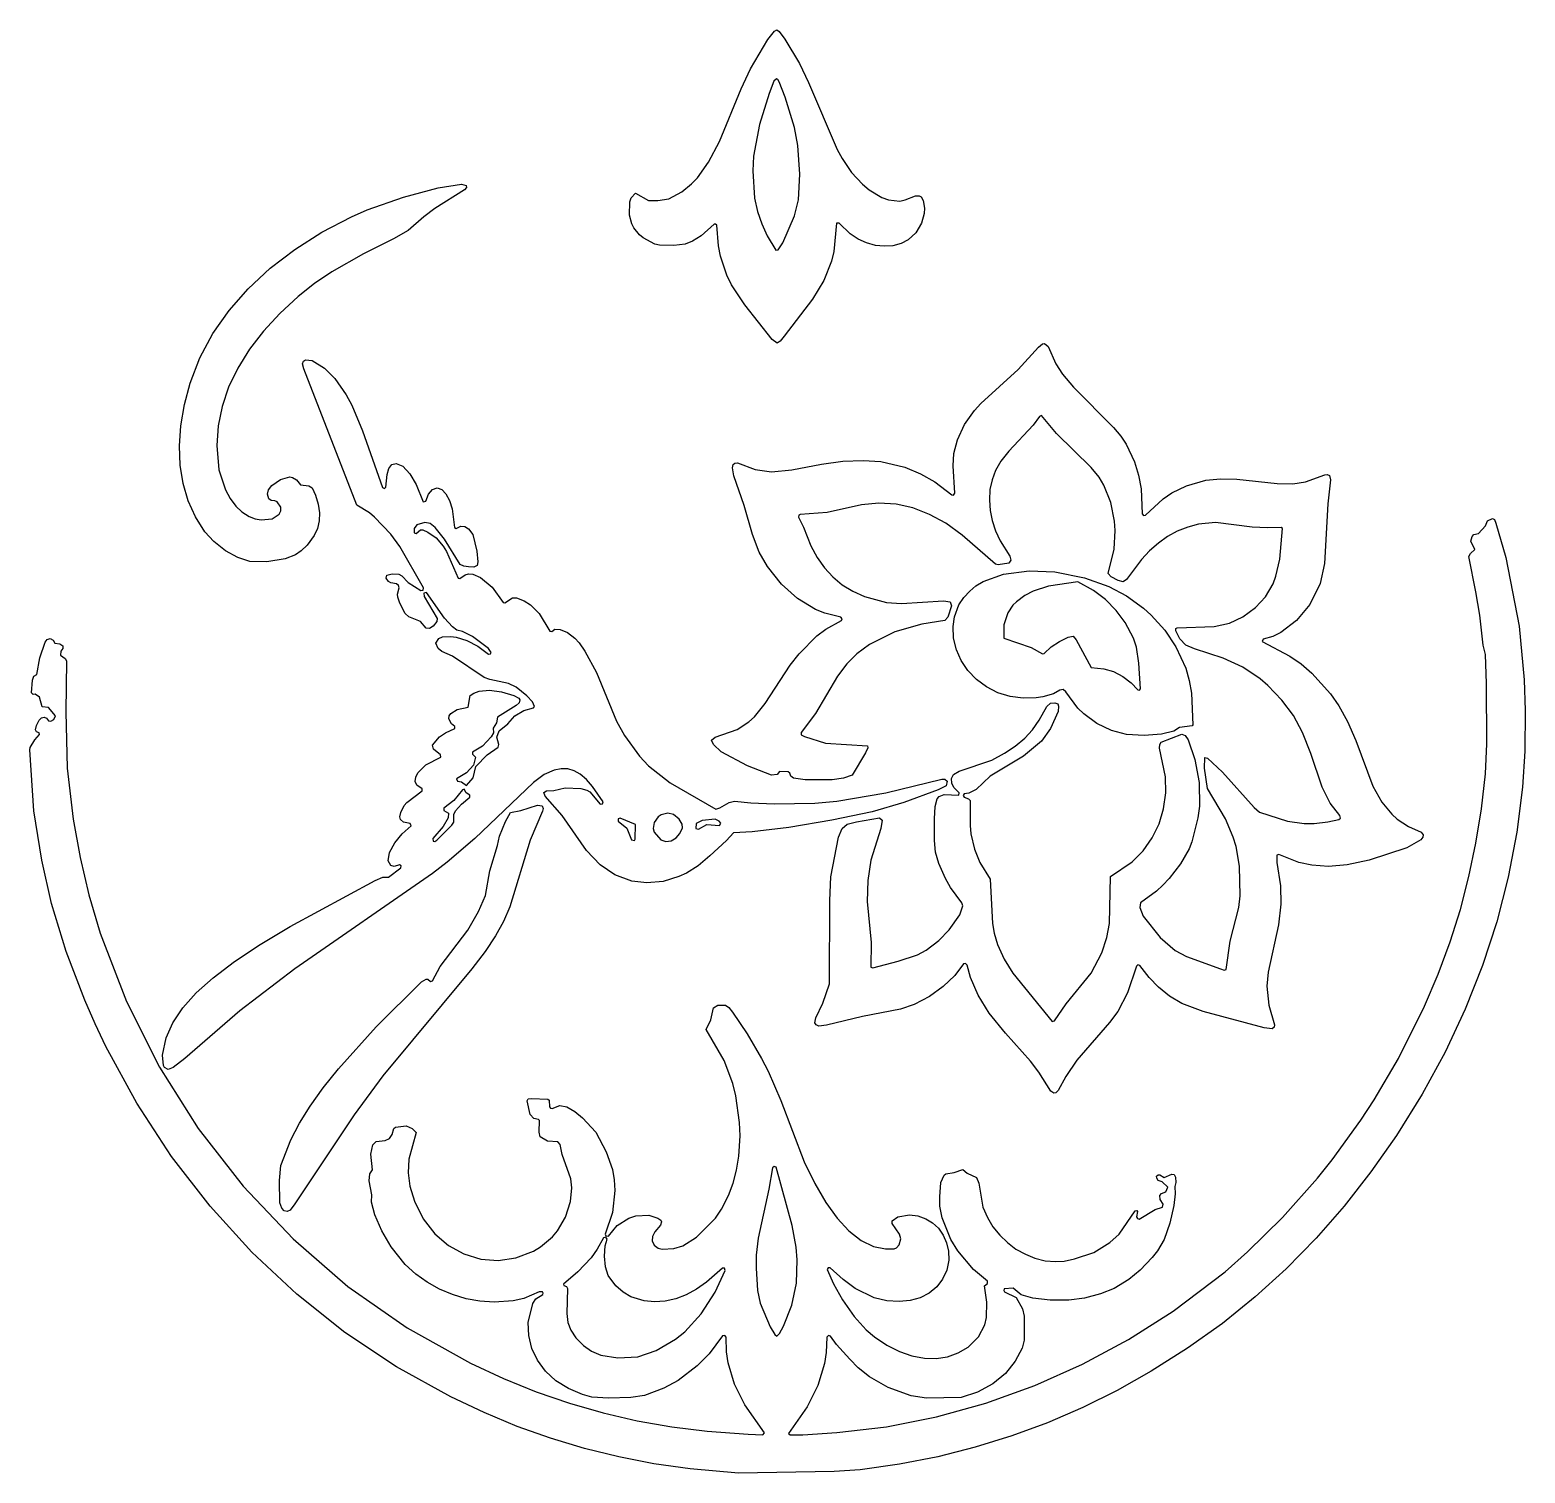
# Model space of a CAD drawing. Header units: metres. Extents: x 3 to 297, y 2 to 286.
import ezdxf

# ---------------------------------------------------------------- set-up
doc = ezdxf.new("R2010")
doc.units = ezdxf.units.M

msp = doc.modelspace()

# ---------------------------------------------------------------- linework, layer by layer
at = {"layer": 'CUT'}
for points in [[(138.2996, 247.3823), (138.0542, 247.6145), (137.7529, 247.5878), (135.2044, 245.3331), (133.5063, 244.2625), (132.0545, 243.6698), (129.8393, 243.3935), (127.0343, 243.4517), (126.106, 243.6622), (123.8407, 244.8854), (123.1168, 245.4937), (122.0067, 246.8836), (121.5838, 247.6811), (121.1448, 249.3775), (121.2114, 252.0034), (121.4951, 252.7715), (122.3249, 253.6852), (124.8692, 252.2432), (126.7046, 252.2225), (128.8327, 252.5712), (131.4006, 253.9178), (133.3176, 255.4915), (134.4717, 256.7053), (136.6297, 259.7562), (138.79, 263.8406), (143.0702, 274.217), (144.8958, 278.1317), (148.3269, 283.8502), (149.6303, 285.5115), (150.0946, 285.765), (150.5599, 285.4685), (151.671, 283.9708), (154.5533, 279.1755), (156.3165, 275.443), (161.9317, 262.2806), (162.8747, 260.5136), (164.765, 257.7262), (166.9173, 255.4305), (168.1882, 254.3599), (170.6883, 252.8313), (171.9756, 252.3557), (174.2383, 252.137), (175.308, 252.3613), (177.2834, 253.182), (178.0104, 253.1863), (178.402, 252.9383), (178.8077, 252.2299), (179.0938, 250.7587), (179.0321, 249.7052), (178.5024, 247.763), (177.3914, 245.9122), (175.8989, 244.5261), (174.4794, 243.7889), (172.856, 243.3674), (171.1489, 243.2474), (169.4396, 243.4231), (167.6816, 243.9047), (166.0376, 244.6669), (164.482, 245.679), (162.2989, 247.8214), (161.7983, 247.8159), (161.2479, 242.2307), (160.8008, 240.303), (159.3216, 236.524), (157.105, 232.8344), (151.5336, 225.5631), (150.7126, 224.5976), (150.1268, 224.2047), (149.1718, 224.9454), (143.7757, 231.7777), (141.1951, 235.695), (140.2495, 237.5906), (138.9908, 241.3373), (138.6279, 243.3605), (138.2996, 247.3823)], [(149.8688, 242.4977), (150.3618, 242.5462), (151.2613, 243.958), (153.5245, 249.2172), (154.3357, 252.3575), (154.6238, 257.3918), (154.2166, 263.0207), (153.5154, 266.6154), (151.7329, 272.5737), (150.5344, 275.5794), (150.2647, 276.0489), (149.9871, 276.1629), (149.4949, 275.6679), (148.5581, 273.3011), (146.6615, 267.1463), (145.5239, 260.9713), (145.3472, 258.0561), (145.6933, 252.7131), (146.2828, 250.1165), (147.0983, 247.6759), (148.1649, 245.2832), (149.8688, 242.4977)], [(53.4733, 181.8435), (49.9278, 181.2256), (46.5731, 181.3424), (44.2273, 182.1161), (41.7977, 183.4462), (39.5123, 185.22), (37.7265, 187.1813), (35.8944, 190.0713), (34.472, 193.2322), (33.4529, 196.6773), (32.8659, 200.2774), (32.7211, 204.0794), (33.0125, 207.9849), (33.7249, 212.142), (34.8332, 216.3419), (36.7641, 221.3307), (39.3269, 226.0969), (42.5045, 230.624), (46.212, 234.8862), (50.5347, 238.9424), (55.3824, 242.6425), (60.731, 246.0496), (66.518, 249.06), (69.6001, 250.3941), (76.7454, 252.9125), (83.5863, 254.7629), (88.1539, 255.4718), (89.06, 255.1913), (89.1375, 254.8285), (88.7338, 254.3746), (82.9098, 250.665), (80.7174, 249.0268), (77.6871, 246.3829), (74.7788, 244.7085), (68.9095, 241.7441), (62.6954, 238.2141), (59.2809, 235.9093), (56.0741, 233.4028), (52.426, 230.0769), (49.2162, 226.6066), (46.4745, 223.0218), (44.1798, 219.2855), (42.3926, 215.567), (41.1094, 211.7845), (40.3212, 207.9463), (40.0556, 204.1316), (40.4952, 199.3257), (41.7543, 195.3755), (42.6725, 193.6757), (43.781, 192.2116), (44.9827, 191.064), (46.4427, 190.151), (47.6054, 189.6978), (48.7968, 189.4984), (50.9395, 189.6962), (52.3523, 190.5944), (52.6613, 191.2566), (52.6414, 191.9794), (51.9532, 193.0125), (51.4876, 193.2553), (50.7565, 193.2806), (50.3158, 193.6658), (50.0358, 194.5609), (50.2514, 195.3935), (50.9033, 196.2476), (52.5564, 197.4288), (54.4115, 197.9341), (54.9642, 197.8554), (55.7538, 197.3998), (56.4923, 196.3632), (58.1521, 196.1978), (58.7989, 195.8233), (59.4901, 194.3501), (59.9936, 192.6081), (60.2394, 190.8706), (60.2103, 189.3413), (59.8395, 187.7931), (59.207, 186.4445), (57.7956, 184.5327), (56.6286, 183.398), (55.5572, 182.6566), (53.4733, 181.8435)], [(150.6275, 140.0343), (150.1431, 139.4957), (149.0045, 139.3682), (144.3107, 141.1694), (139.1122, 143.9508), (137.6294, 145.3451), (137.2656, 146.2088), (137.9847, 146.7907), (142.279, 148.2954), (144.5748, 149.7978), (145.6715, 150.8043), (147.7697, 153.4212), (152.6936, 160.923), (154.4783, 163.213), (157.9389, 166.7269), (159.7176, 168.0577), (162.7701, 169.7093), (162.9282, 170.0719), (162.6526, 170.3987), (159.4729, 171.1528), (157.6598, 171.9226), (154.164, 174.0516), (150.9723, 176.8852), (148.2241, 180.338), (146.6197, 183.1855), (145.2914, 186.6357), (143.6459, 192.3339), (141.6265, 198.1279), (141.354, 199.7493), (141.473, 200.3558), (141.8296, 200.6702), (142.3336, 200.6845), (145.8211, 199.3966), (149.0304, 198.9314), (153.0331, 199.3077), (158.865, 200.4501), (163.0079, 201.0088), (167.0051, 201.1863), (170.4901, 200.9776), (175.2223, 199.8313), (178.2678, 198.5616), (181.1014, 196.9689), (184.4452, 194.4181), (184.8051, 194.378), (185.053, 194.7256), (184.683, 200.1111), (184.8292, 202.542), (185.5518, 205.2552), (186.9188, 208.218), (188.8809, 210.9999), (190.1402, 212.3804), (197.458, 219.0539), (201.4577, 223.4628), (202.2387, 224.0628), (202.6649, 224.1248), (203.3802, 223.5303), (204.8481, 220.188), (206.1618, 218.1447), (208.3726, 215.5863), (216.1957, 207.6451), (217.6575, 205.9204), (218.6574, 204.4049), (220.2977, 200.9192), (221.1337, 198.2637), (221.6356, 195.5675), (221.8606, 190.676), (222.0757, 190.3866), (222.4977, 190.4399), (225.9429, 193.6029), (227.6628, 194.8379), (230.5304, 196.1957), (234.3207, 197.2831), (237.1954, 197.583), (240.413, 197.5245), (248.3562, 196.6167), (251.4229, 196.5571), (253.9386, 196.9667), (257.7088, 198.3689), (258.1998, 198.429), (258.617, 198.2408), (258.8413, 197.3757), (258.2863, 192.6492), (257.6707, 180.9546), (256.8004, 176.9783), (254.779, 172.8766), (252.145, 169.7592), (249.0652, 167.3832), (247.4926, 166.5642), (245.6051, 166.0691), (245.3878, 165.5987), (250.8183, 162.7555), (253.0337, 161.1924), (255.1261, 159.3993), (258.8455, 155.3285), (260.4598, 152.9976), (262.1616, 149.9158), (263.78, 146.1495), (267.1526, 137.1784), (268.9013, 134.0543), (270.8692, 131.705), (271.9371, 130.7263), (274.1418, 129.2555), (276.6015, 128.1548), (277.0033, 127.6067), (276.9282, 127.1478), (276.5359, 126.6242), (273.8444, 125.0736), (266.3999, 122.6411), (262.0809, 121.7245), (258.4105, 121.3725), (255.1275, 121.6364), (252.5827, 122.2055), (248.6697, 123.7711), (248.2589, 123.6276), (248.2919, 122.155), (249.0282, 117.6072), (249.0856, 114.0281), (248.5841, 109.9649), (246.5666, 100.6392), (246.3047, 97.8655), (246.6836, 94.1882), (247.855, 90.3136), (247.7426, 89.841), (247.3813, 89.4761), (245.8137, 89.7071), (233.8276, 92.9013), (229.6381, 94.4926), (227.2119, 95.9395), (225.0182, 97.7144), (223.2215, 99.57), (221.3882, 101.9443), (220.9933, 102.0506), (220.7421, 101.8209), (218.9562, 96.5467), (217.0796, 92.9173), (215.413, 90.7246), (208.9989, 83.3441), (206.816, 80.1442), (205.3636, 77.3945), (204.8468, 76.9369), (204.4961, 76.8707), (203.8765, 77.2583), (201.541, 80.9964), (199.9114, 83.1215), (194.9846, 88.665), (191.8048, 92.5832), (189.6219, 96.1268), (188.1276, 99.6134), (187.4547, 101.9836), (187.1417, 102.3572), (186.7544, 102.2582), (185.0373, 100.0135), (182.7592, 97.798), (180.0398, 95.8495), (177.0519, 94.3134), (174.3549, 93.397), (166.9143, 91.9616), (159.8458, 90.2089), (158.3391, 90.0544), (157.7891, 90.2641), (157.5537, 90.6834), (157.7364, 91.695), (159.0989, 94.5192), (160.4516, 98.3493), (160.4834, 114.7019), (160.6594, 119.3373), (162.1866, 127.1898), (162.8756, 128.8356), (163.8726, 129.7053), (165.692, 130.1963), (170.2155, 130.9602), (170.7719, 130.5291), (170.4769, 128.8835), (168.548, 122.6318), (167.9332, 118.681), (167.8465, 114.5395), (168.5791, 106.4697), (168.5551, 101.6327), (168.9471, 101.462), (173.8798, 102.8002), (177.6808, 104.0768), (179.407, 104.9658), (181.8614, 106.8346), (183.9341, 108.965), (186.0409, 111.8713), (186.6138, 113.6913), (186.3864, 114.2861), (184.1615, 117.2756), (183.1842, 119.0508), (181.9161, 121.9977), (181.2363, 124.2098), (181.0206, 126.5255), (181.0208, 130.7927), (181.1666, 133.2172), (181.5671, 134.6768), (181.9788, 135.155), (182.9348, 135.5302), (185.8361, 135.391), (185.9152, 135.8861), (184.8113, 136.898), (184.4306, 137.7713), (184.3939, 138.6719), (184.7896, 139.4701), (185.9199, 140.1243), (192.2907, 142.3173), (194.8208, 143.6692), (196.9094, 145.0517), (198.7919, 146.5889), (200.3064, 148.2464), (201.6077, 150.1235), (203.083, 152.8349), (203.8078, 153.5084), (204.656, 153.5781), (205.2412, 153.354), (205.4053, 152.9192), (205.3113, 151.8261), (203.8285, 148.4961), (202.0894, 146.0109), (198.5403, 143.0551), (191.9482, 139.1199), (189.2403, 136.5432), (187.8186, 135.8327), (186.9019, 135.6853), (186.6896, 135.339), (186.8668, 135.0113), (187.7442, 134.6872), (188.0278, 134.396), (188.0622, 129.4656), (188.2098, 127.8325), (188.8789, 124.8198), (189.9249, 122.1557), (191.9852, 118.9185), (192.425, 110.2132), (192.7704, 108.2808), (193.445, 106.0838), (194.6958, 103.2087), (196.4078, 100.4258), (204.1555, 90.939), (204.6095, 91.0548), (206.9283, 94.3988), (211.8091, 100.4473), (213.8993, 104.4175), (214.8678, 107.4365), (215.3855, 110.2252), (215.6195, 119.4605), (219.8822, 122.3007), (222.032, 124.4769), (223.8209, 127.0211), (225.1542, 129.8033), (226.0529, 132.7605), (226.4875, 135.8615), (226.4006, 139.0199), (225.2606, 144.6158), (225.294, 145.3607), (225.5657, 145.8151), (229.612, 147.4256), (230.3045, 147.1305), (230.8398, 146.29), (232.1788, 142.4527), (233.0288, 137.9102), (233.0617, 133.276), (232.7679, 130.9381), (231.6079, 126.2716), (231.0411, 124.8454), (229.3715, 121.9165), (227.1608, 119.0249), (225.9153, 117.7473), (224.651, 116.5753), (221.4966, 114.2368), (221.3691, 113.3694), (222.0009, 111.665), (225.3964, 107.4201), (228.2962, 104.9215), (230.5087, 103.6964), (237.2203, 101.2748), (237.9637, 101.0493), (238.3082, 101.1924), (239.1482, 106.704), (240.8157, 113.3743), (241.1078, 115.6407), (240.9637, 121.4899), (240.2979, 125.3227), (239.7373, 127.1819), (238.2073, 130.7612), (234.6963, 136.7442), (234.108, 140.7157), (234.1157, 142.8004), (234.6953, 142.6526), (237.5946, 139.9288), (243.7991, 132.9651), (244.8715, 132.0877), (250.4022, 130.3166), (253.6806, 129.8207), (255.6043, 129.8486), (258.3279, 130.1966), (260.4283, 130.6263), (260.7761, 130.8948), (260.6555, 131.3909), (258.7711, 133.8438), (257.1554, 136.9578), (254.9444, 143.5836), (253.3382, 147.6977), (251.5499, 151.0441), (249.2931, 154.0934), (246.5187, 156.9835), (244.9828, 158.2888), (241.609, 160.5313), (237.7729, 162.3478), (232.0972, 164.132), (230.4099, 164.8725), (229.2557, 166.1338), (228.4278, 167.681), (228.4438, 168.1665), (228.7042, 168.315), (235.9738, 168.5763), (239.0079, 169.2377), (241.6367, 170.4466), (244.1212, 172.2594), (246.0826, 174.4017), (247.5309, 176.9293), (248.086, 178.4107), (248.8757, 181.8012), (249.423, 187.8349), (249.1298, 187.9995), (246.4283, 187.9058), (243.4188, 188.0811), (236.2357, 188.9892), (232.9198, 188.6448), (230.7975, 188.0672), (228.7281, 187.2675), (226.821, 186.224), (225.0298, 184.9446), (223.2875, 183.4088), (221.7177, 181.6963), (218.7451, 177.7562), (218.1053, 177.3304), (217.104, 177.6195), (215.7409, 178.3037), (215.1848, 178.9936), (216.3493, 183.7597), (216.5561, 187.3944), (216.41, 189.2779), (215.6915, 192.9291), (214.3304, 196.2981), (213.3551, 197.8802), (211.784, 199.7737), (205.0107, 206.4602), (202.0548, 209.9937), (201.6686, 209.8064), (200.398, 208.1285), (195.6501, 202.9995), (194.0653, 201.041), (193.0488, 199.1791), (192.3694, 197.3676), (191.9343, 195.4412), (191.8137, 193.3943), (191.9615, 191.3416), (192.3571, 189.3637), (193.0201, 187.3368), (193.9424, 185.3699), (195.8456, 182.3473), (196.0569, 181.5521), (195.6617, 180.9766), (193.5607, 180.6712), (193.0258, 180.8113), (186.4738, 186.5039), (183.2771, 188.8307), (180.0801, 190.5782), (176.8044, 191.8458), (173.5255, 192.5636), (170.1307, 192.7656), (166.6763, 192.472), (159.9408, 190.9556), (154.6569, 190.5795), (154.3678, 190.4151), (154.3226, 190.0512), (155.3263, 188.0354), (156.7454, 184.415), (157.9868, 182.0821), (159.4072, 180.0936), (161.0532, 178.2988), (162.9346, 176.7596), (164.9902, 175.4818), (167.3248, 174.4178), (171.6292, 173.2635), (174.5841, 173.0912), (182.8059, 173.5879), (184.1436, 173.3876), (184.3679, 172.5916), (183.6833, 170.3757), (183.0761, 169.7608), (178.5859, 169.0374), (173.2616, 167.4743), (168.263, 165.0073), (165.7951, 163.1814), (163.8309, 161.218), (161.9854, 158.7953), (157.7, 151.4889), (154.8414, 147.7348), (154.8777, 147.2724), (155.4896, 146.9341), (159.6417, 145.6376), (167.8942, 145.0872), (167.9595, 144.6829), (167.5056, 143.7018), (164.8584, 139.3375), (163.1578, 138.7836), (160.9397, 138.4524), (155.6464, 138.4523), (153.3261, 138.7711), (152.806, 139.1625), (152.66, 139.7281), (152.3148, 139.9809), (150.6275, 140.0343)], [(30.5096, 81.5424), (29.8089, 81.9275), (29.5734, 82.3286), (29.411, 84.3454), (30.1181, 87.7654), (31.4461, 90.6948), (33.4261, 93.6357), (36.0174, 96.5474), (39.3753, 99.5553), (43.5698, 102.7169), (48.571, 106.051), (54.499, 109.6025), (71.1819, 118.6626), (72.671, 119.2966), (73.8308, 119.2986), (76.2069, 121.1444), (76.2571, 121.5063), (75.9856, 121.7509), (74.9295, 121.4318), (74.2531, 121.6042), (73.7065, 122.5171), (74.0131, 124.1177), (75.0432, 126.0522), (76.4757, 127.8064), (78.2631, 129.3943), (78.0872, 129.8481), (76.7548, 130.1408), (76.1584, 130.6449), (76.0509, 131.1266), (76.2316, 132.0339), (76.8915, 133.3649), (77.4152, 133.9903), (80.4286, 136.27), (80.3836, 136.6359), (79.3553, 137.3803), (79.0426, 138.0941), (79.1384, 138.9368), (79.5462, 139.78), (81.1478, 141.3524), (84.0498, 142.8547), (83.9921, 143.3086), (82.6571, 144.45), (82.4144, 145.2187), (83.8189, 146.8936), (84.997, 147.6745), (86.8208, 148.5323), (86.8296, 148.9332), (86.1484, 149.4255), (85.6353, 150.4235), (85.7355, 150.9915), (86.0745, 151.4686), (87.257, 152.2165), (89.4165, 152.7345), (89.8321, 154.9888), (90.5676, 155.469), (91.6372, 155.8326), (93.6205, 156.0688), (95.9836, 155.744), (98.4176, 154.991), (99.3698, 154.4552), (99.579, 154.1496), (99.4899, 153.5739), (98.8729, 153.0094), (95.1978, 150.77), (95.0064, 149.6213), (94.3898, 148.5782), (94.3903, 147.6555), (93.9733, 146.8519), (92.2467, 145.0657), (90.2937, 143.8783), (90.3111, 143.4717), (90.9114, 142.9033), (90.4629, 141.3248), (89.0924, 139.8303), (87.1762, 138.6003), (87.3437, 138.1969), (88.1276, 138.0601), (89.152, 137.3037), (90.4284, 138.8219), (90.9803, 141.023), (93.1889, 143.3494), (95.3336, 144.8582), (95.4425, 145.3795), (95.0941, 146.8319), (95.5351, 148.0395), (97.2694, 149.4512), (98.5911, 150.97), (100.3878, 152.0302), (102.2637, 152.5804), (102.5011, 152.8652), (102.0655, 153.7459), (100.9654, 154.9382), (98.8853, 156.6153), (97.3446, 157.3391), (93.7143, 158.1425), (92.5679, 158.5609), (86.3875, 162.7214), (84.2859, 163.6672), (83.5603, 164.2286), (83.0833, 165.2599), (83.6929, 166.1676), (84.4226, 166.5534), (86.0213, 166.5577), (87.0767, 166.4306), (89.1898, 165.7719), (91.3521, 164.6615), (93.4662, 163.1336), (93.8301, 163.1804), (93.9932, 163.4704), (93.4248, 164.2067), (90.3144, 166.569), (88.3299, 167.5678), (87.2128, 167.8585), (86.3575, 168.492), (84.8189, 170.2105), (81.2495, 175.2189), (80.7094, 175.1086), (80.7729, 174.4274), (83.3821, 170.1562), (83.3239, 169.5485), (82.5953, 168.6069), (81.8623, 168.1702), (81.2208, 168.204), (80.0999, 169.5078), (77.8173, 170.461), (77.071, 171.0813), (76.014, 173.1371), (75.6197, 174.3124), (75.5828, 174.9252), (75.8704, 176.1275), (75.7812, 176.5826), (75.3996, 176.9245), (74.2898, 177.135), (73.8108, 177.4076), (73.3653, 178.0596), (73.443, 178.6143), (74.4973, 178.9185), (75.8259, 178.8518), (76.436, 178.5087), (77.6554, 177.2242), (80.1474, 175.6396), (80.5768, 175.6779), (80.6964, 176.1245), (76.0013, 184.2407), (74.2277, 186.6859), (71.0717, 190.0167), (70.0535, 190.858), (67.5759, 192.3876), (57.1964, 219.1828), (56.9227, 220.174), (57.072, 220.6633), (57.4911, 220.9467), (58.7824, 220.7901), (61.1987, 219.323), (63.2785, 217.2678), (65.4771, 214.0723), (66.5804, 212.0149), (68.7191, 207.0051), (72.6261, 195.8311), (72.9942, 195.6883), (73.2983, 195.9401), (73.5304, 198.3827), (73.8845, 199.6235), (74.4682, 200.3559), (75.3332, 200.5998), (76.6241, 200.0274), (77.9631, 198.5365), (79.2055, 196.4625), (80.6376, 193.0604), (81.1527, 193.1633), (81.6731, 194.576), (82.4452, 195.4984), (83.3298, 195.8245), (84.2426, 195.4854), (85.0779, 194.6455), (85.7496, 193.327), (86.279, 191.6465), (86.749, 188.0151), (87.1083, 187.8362), (88.0158, 188.29), (88.78, 188.1666), (89.498, 187.7709), (90.3339, 186.598), (91.1446, 183.3752), (91.3221, 181.256), (91.1841, 180.5227), (90.5478, 180.2059), (89.4987, 180.2586), (88.5958, 180.3844), (87.9043, 180.7462), (84.8172, 185.7401), (82.9813, 187.9796), (81.9997, 188.7898), (80.9077, 188.9583), (79.3923, 188.5215), (78.8322, 187.8382), (78.8263, 186.9528), (79.2484, 186.842), (80.099, 187.5149), (80.5663, 187.5261), (81.5093, 187.1143), (83.1299, 185.9655), (84.5324, 184.3582), (85.1777, 183.3176), (87.4753, 178.0209), (87.8158, 177.9934), (88.845, 178.7192), (89.4831, 178.9209), (90.3951, 178.8202), (91.8979, 178.2018), (94.1585, 176.2852), (96.2965, 173.2453), (96.6686, 173.2252), (98.165, 174.1748), (98.969, 174.1654), (100.4575, 173.5997), (101.721, 172.8245), (103.3659, 171.1207), (105.5057, 167.6569), (105.8686, 167.5967), (106.4751, 168.0218), (107.5412, 167.9865), (108.9556, 167.342), (110.3974, 166.257), (111.2817, 165.3136), (112.3501, 163.714), (114.6256, 159.5192), (118.6007, 149.962), (120.1314, 147.1347), (123.1066, 143.062), (124.877, 141.2022), (129.1524, 137.833), (138.0666, 132.6661), (138.9008, 132.9376), (140.7096, 133.9875), (141.7719, 134.2419), (144.9841, 133.8907), (149.5383, 133.7159), (157.5684, 133.8618), (161.8514, 134.2142), (171.4668, 135.8514), (182.4613, 138.5419), (183.0935, 138.5645), (183.5141, 138.1587), (183.3481, 137.2308), (181.7851, 136.4782), (174.9926, 133.9494), (168.8217, 132.1576), (160.9099, 130.5166), (152.4388, 129.0803), (145.2233, 128.2293), (141.5911, 128.0096), (140.207, 126.4925), (136.8931, 123.4722), (134.593, 121.5564), (132.3608, 120.1168), (130.8409, 119.4176), (127.7709, 118.4818), (124.5468, 118.1797), (121.5969, 118.543), (118.2743, 119.7943), (115.3698, 121.7549), (112.6679, 124.5449), (107.9034, 131.423), (104.5685, 135.1966), (104.3307, 135.9103), (104.8203, 136.2555), (106.2787, 136.3214), (108.5143, 136.8511), (111.5481, 136.6996), (112.7696, 136.4012), (113.3181, 136.0552), (115.3998, 133.6517), (115.8651, 133.6972), (115.9676, 134.1211), (113.8749, 137.1109), (112.6926, 138.4621), (111.47, 139.5128), (110.2492, 140.1936), (109.0077, 140.5599), (107.7109, 140.6166), (106.3429, 140.35), (104.365, 139.4715), (102.3031, 137.9234), (90.7239, 126.9022), (85.3326, 122.2434), (82.4555, 120.0118), (55.3731, 101.3113), (44.6109, 93.035), (33.8177, 83.6798), (31.4895, 81.8836), (30.5096, 81.5424)], [(3.9852, 155.1897), (3.6572, 155.5169), (3.9035, 157.9802), (4.164, 158.7624), (4.7044, 159.1379), (5.3085, 162.4006), (6.3653, 165.4809), (6.7698, 165.9966), (7.3264, 166.2259), (7.9482, 165.8448), (8.2897, 165.2722), (9.2634, 165.1409), (9.8015, 164.7814), (9.8433, 164.223), (9.4316, 163.6789), (9.3974, 162.8903), (10.304, 162.2867), (10.5773, 161.7856), (10.4053, 151.8155), (10.6983, 140.7207), (11.8673, 130.6995), (13.2144, 123.1732), (14.9672, 115.8408), (17.1871, 108.3327), (22.3337, 94.8495), (28.7976, 82.005), (36.4312, 69.8932), (45.2356, 58.5994), (55.0638, 48.2419), (65.8271, 38.9094), (77.4686, 30.7461), (89.8771, 23.8079), (96.3614, 20.8143), (102.8079, 18.1891), (109.3608, 15.9359), (115.9412, 14.0344), (122.6394, 12.4835), (129.4456, 11.2807), (136.3591, 10.4348), (144.4191, 9.8483), (147.3015, 9.7464), (147.6701, 10.165), (143.7923, 15.6125), (141.7548, 19.7119), (140.5399, 23.8787), (140.2097, 26.0469), (140.0923, 28.9401), (139.8633, 29.2607), (139.4159, 29.1677), (136.774, 25.6777), (134.4297, 23.3041), (130.6703, 20.3963), (127.907, 18.9387), (124.0573, 17.4688), (121.4109, 17.0485), (117.0146, 16.9287), (113.7571, 17.1426), (111.9177, 17.6389), (109.1438, 18.8173), (106.6891, 20.3706), (104.6201, 22.266), (103.0626, 24.3842), (101.9442, 26.7062), (101.3353, 29.2395), (101.251, 31.8377), (102.1204, 35.5208), (102.7175, 36.4512), (104.1259, 37.2829), (104.2019, 37.603), (104.0383, 37.8478), (103.4055, 37.8196), (100.3847, 36.541), (98.2692, 36.0921), (94.5835, 35.8254), (91.77, 36.0059), (89.0476, 36.4826), (86.4021, 37.2966), (83.8375, 38.3559), (81.4072, 39.745), (79.1377, 41.3345), (77.0596, 43.2315), (74.3068, 46.658), (72.4911, 49.8128), (71.1362, 52.9686), (70.461, 55.4334), (70.5103, 56.9044), (70.0146, 59.6557), (70.1639, 61.0321), (70.6281, 61.8129), (70.3369, 64.8845), (70.7129, 66.7325), (71.3486, 67.3432), (73.1348, 67.5896), (73.966, 67.9438), (74.5252, 68.7514), (74.8738, 69.9425), (75.1518, 70.1645), (77.2472, 70.4331), (78.4201, 69.9136), (79.2525, 69.1392), (77.8132, 63.8751), (77.6438, 61.2159), (78.014, 58.6283), (78.9361, 55.6235), (80.6403, 52.1777), (82.8914, 49.2504), (85.6093, 46.9331), (88.6094, 45.2737), (91.9026, 44.2821), (95.3536, 44.0125), (98.8228, 44.5327), (102.2707, 45.8507), (103.6425, 46.6546), (105.9989, 48.6131), (107.0106, 49.8301), (108.5759, 52.4762), (109.5732, 55.5555), (109.8279, 58.2689), (109.6018, 60.0563), (107.9076, 64.7929), (107.4964, 66.7795), (107.0339, 67.3106), (105.0377, 67.4131), (103.5973, 68.3179), (103.3857, 69.2262), (103.4708, 71.4819), (103.257, 71.6932), (102.3474, 71.8883), (101.6384, 72.6472), (101.0121, 75.3613), (101.2346, 75.739), (101.8606, 75.8521), (105.089, 75.6697), (105.3761, 75.4716), (105.4486, 74.1672), (105.6383, 73.89), (105.9364, 73.8511), (107.4563, 74.4458), (108.8007, 74.1785), (110.3829, 73.2751), (111.8735, 72.026), (114.5259, 69.2196), (116.5279, 65.3337), (117.7746, 61.8564), (118.1562, 59.8311), (118.2761, 57.7566), (117.8051, 53.4045), (116.3843, 49.173), (116.4586, 48.812), (117.0091, 48.7633), (118.6881, 50.8396), (121.031, 52.3412), (122.3533, 52.7678), (124.9272, 52.8822), (126.6781, 52.2949), (127.2695, 51.8843), (127.4126, 51.5734), (127.2213, 50.9448), (126.1332, 49.6309), (125.6543, 48.7197), (125.6053, 47.8371), (126.0114, 47.0297), (126.771, 46.4243), (127.5834, 46.2354), (129.8468, 46.3767), (131.5855, 46.8848), (134.2636, 48.5715), (138.0418, 52.2982), (139.2185, 54.0522), (140.5532, 56.7531), (141.4751, 59.2016), (142.1504, 61.7567), (142.5854, 64.4875), (142.846, 68.5127), (142.7575, 71.1327), (142.0272, 76.3187), (141.4141, 78.7944), (139.7407, 83.2674), (136.2265, 89.3718), (137.0831, 91.2883), (137.6302, 93.6305), (138.4605, 94.157), (140.0056, 94.1472), (140.6272, 93.7216), (141.3835, 92.7565), (144.2271, 88.5057), (147.0754, 83.6908), (148.3406, 81.1615), (150.841, 75.455), (155.4609, 63.3783), (157.5178, 59.0888), (159.68, 55.3821), (161.9259, 52.3011), (164.2423, 49.8069), (166.6364, 47.9348), (169.0382, 46.7617), (171.4426, 46.2647), (173.1134, 46.269), (173.557, 46.4569), (174.1068, 47.0466), (174.3979, 48.2334), (174.1371, 49.1905), (172.7208, 51.2385), (172.7428, 51.8125), (173.854, 52.5571), (176.139, 52.944), (177.7913, 52.7625), (179.3287, 52.2041), (180.6543, 51.3776), (181.8048, 50.3176), (182.7606, 48.9702), (183.4219, 47.4672), (183.7822, 45.8171), (183.8415, 44.0754), (183.451, 42.0643), (182.6403, 40.3215), (181.4991, 38.8203), (180.0275, 37.5889), (178.2318, 36.6802), (176.2595, 36.1221), (174.0855, 35.9134), (171.6815, 36.0669), (169.1984, 36.6806), (165.4883, 38.4751), (163.1139, 40.2634), (160.5574, 42.5467), (160.1879, 42.5553), (159.9772, 42.2516), (161.1797, 39.4292), (162.9533, 36.261), (165.2461, 32.9805), (167.6175, 30.3761), (169.2419, 29.0081), (171.6772, 27.383), (174.17, 26.1332), (176.5998, 25.2908), (179.0875, 24.8181), (181.3938, 24.7625), (183.6111, 25.0799), (185.7113, 25.8276), (187.6399, 26.9503), (189.6928, 28.985), (190.9183, 31.3805), (191.2498, 32.8127), (191.3347, 35.7804), (190.8349, 39.0437), (191.4341, 39.4999), (191.4717, 39.9008), (188.7019, 42.212), (185.624, 45.9119), (184.2355, 48.101), (182.5782, 52.3949), (182.1083, 54.6849), (182.0759, 56.5317), (182.3146, 59.3136), (182.9158, 60.7786), (183.2993, 61.0177), (184.8765, 61.2577), (186.583, 61.8491), (187.4315, 61.1306), (189.3002, 60.2812), (189.7272, 59.1609), (190.5498, 54.4814), (191.4578, 52.4376), (192.5222, 50.6227), (193.8549, 48.9626), (195.3546, 47.5195), (197.0249, 46.249), (198.9193, 45.2109), (200.7809, 44.4493), (202.7687, 43.9553), (204.8144, 43.7756), (206.5305, 43.8927), (208.5098, 44.2947), (212.3287, 45.55), (215.4545, 47.5303), (217.3063, 49.1489), (220.463, 53.7602), (220.7557, 53.8133), (220.9367, 53.6242), (220.7289, 52.5971), (220.9095, 52.2178), (221.2366, 52.1265), (224.3878, 54.0244), (225.7978, 54.4988), (225.9529, 55.0345), (225.3863, 55.9791), (225.2951, 56.7411), (225.6471, 57.1869), (226.4491, 57.4649), (226.8747, 58.4197), (225.7376, 59.4187), (224.9677, 59.7359), (224.6809, 60.1469), (224.6582, 60.5447), (224.9566, 60.8283), (225.279, 60.8492), (226.1734, 60.2825), (227.667, 60.934), (228.1459, 60.8688), (228.3718, 60.3536), (228.4327, 59.3383), (228.2158, 58.5388), (228.3156, 57.099), (228.021, 54.7888), (227.2551, 51.3379), (226.1621, 48.1471), (224.8285, 45.8877), (223.8059, 44.5929), (221.4708, 42.0833), (219.1868, 40.2383), (216.356, 38.4669), (213.6473, 37.4203), (210.5262, 36.5594), (207.4138, 36.207), (203.7397, 36.2069), (200.3583, 36.5894), (198.0788, 37.22), (196.5144, 38.5882), (194.7266, 38.4045), (194.6331, 38.0868), (194.7861, 37.8329), (197.068, 36.7236), (198.3346, 34.4888), (198.6378, 33.0507), (198.633, 28.3133), (198.2356, 26.7436), (196.9193, 24.2109), (194.9561, 21.7795), (192.4978, 19.7603), (189.4702, 18.1109), (186.2785, 17.1044), (179.4975, 16.958), (176.4739, 17.3797), (171.937, 19.0603), (168.2963, 21.135), (166.0713, 22.9208), (164.3845, 24.5763), (161.795, 27.4887), (160.5957, 29.1568), (160.2034, 29.2622), (159.9248, 28.9232), (159.761, 25.925), (159.4292, 23.7263), (158.1279, 19.4186), (156.0595, 15.2584), (152.3345, 10.0353), (152.6638, 9.7137), (155.2078, 9.7608), (161.8558, 10.2005), (171.6315, 11.3094), (181.4308, 13.2456), (191.1407, 15.9667), (200.7356, 19.4197), (210.0954, 23.6034), (219.1682, 28.446), (227.9391, 34.0194), (238.1603, 41.7579), (242.5539, 45.7119), (249.4243, 52.4361), (256.2468, 60.1368), (259.1738, 63.7961), (264.7547, 71.5684), (267.3943, 75.5866), (272.1854, 83.6789), (277.3119, 93.9908), (279.9959, 100.2631), (282.308, 106.5831), (284.3265, 112.9593), (286.0236, 119.4236), (287.4023, 125.995), (288.4549, 132.7217), (289.2445, 139.6285), (289.5069, 145.5272), (289.4776, 157.3735), (289.2391, 163.0682), (288.8348, 164.8554), (288.1635, 170.7728), (287.3991, 175.372), (286.0205, 182.2747), (286.3083, 182.8641), (287.1976, 183.6596), (286.4105, 185.3281), (286.6777, 186.2496), (286.9955, 186.6085), (287.871, 186.8546), (289.2375, 188.3059), (289.6636, 189.3258), (290.6338, 189.7886), (291.0063, 189.6054), (291.3231, 188.8237), (293.2588, 182.0786), (295.8728, 168.5978), (296.8408, 158.0921), (297.0459, 152.0217), (297.0163, 144.0406), (296.5178, 136.9739), (295.4339, 128.1257), (293.7272, 119.2971), (291.4674, 110.5543), (288.6587, 101.9234), (285.2465, 93.3631), (281.3146, 84.9435), (276.8378, 76.6921), (271.7803, 68.5763), (266.7763, 61.4362), (261.5118, 54.6719), (255.982, 48.3522), (250.1273, 42.3799), (244.0126, 36.8211), (237.5876, 31.6274), (230.7616, 26.7432), (223.6219, 22.237), (216.9344, 18.4527), (210.1558, 15.1068), (203.2408, 12.1056), (196.2004, 9.5246), (189.0402, 7.2951), (181.7048, 5.4471), (174.1669, 3.9811), (166.4441, 2.8402), (161.3231, 2.5151), (142.5456, 2.222), (133.0788, 3.0426), (125.9236, 4.0393), (119.0265, 5.3888), (112.28, 7.031), (105.6278, 9.0617), (99.0852, 11.4094), (92.5714, 14.1093), (86.0482, 17.21), (75.3737, 23.1329), (65.2539, 29.8697), (55.7786, 37.3812), (46.9427, 45.632), (38.7557, 54.6679), (31.1968, 64.4328), (24.3629, 74.9058), (18.2754, 86.0272), (16.1595, 90.4633), (14.1294, 95.1122), (10.4974, 104.6901), (7.5925, 114.1072), (5.6814, 122.6325), (4.1264, 132.3481), (3.3649, 144.3081), (3.4438, 144.7585), (4.3334, 146.2723), (5.2664, 147.3163), (5.1817, 147.678), (4.6424, 147.8459), (4.4789, 148.2246), (4.6299, 149.0839), (5.1719, 150.1655), (5.6466, 150.6267), (6.1718, 150.7653), (6.6516, 150.5293), (7.0283, 149.9864), (7.4856, 149.926), (8.0816, 150.2707), (8.3883, 150.9975), (7.0118, 152.6707), (5.7631, 152.7583), (5.2639, 154.6355), (4.415, 155.2626), (3.9852, 155.1897)], [(228.0481, 147.9821), (225.6271, 147.3916), (222.2084, 147.1534), (218.7426, 147.3634), (215.7942, 148.1129), (212.9254, 149.5181), (210.3471, 151.3812), (209.1886, 152.5088), (206.859, 155.7139), (206.2905, 156.1762), (205.6569, 156.0708), (204.4102, 155.3371), (202.3204, 154.719), (201.0405, 154.5067), (198.486, 154.4482), (195.8923, 154.7838), (193.4841, 155.5486), (191.2566, 156.7066), (189.2665, 158.1623), (187.6004, 159.8881), (186.2912, 161.8516), (185.3387, 163.9657), (184.8021, 166.2315), (184.714, 168.5773), (184.9583, 170.4325), (185.8335, 172.7963), (186.7913, 174.2271), (187.9631, 175.4867), (189.1803, 176.5189), (190.6077, 177.3793), (194.5825, 178.852), (199.6347, 179.4764), (204.7083, 179.3017), (210.5059, 178.1268), (215.2623, 176.3869), (218.7684, 174.5617), (222.0997, 172.1526), (223.6037, 170.7946), (226.2688, 167.8367), (228.4711, 164.5335), (230.3876, 160.3699), (231.0656, 157.95), (231.5061, 155.4247), (231.7983, 149.2321), (231.638, 149.0632), (229.1726, 148.6781), (228.0481, 147.9821)], [(202.2373, 163.1606), (202.5994, 163.2604), (203.9497, 164.5773), (205.6143, 165.59), (207.2734, 166.4318), (208.303, 166.6361), (208.8684, 165.9167), (211.8463, 160.4876), (214.3012, 160.2229), (216.1876, 159.6802), (218.0472, 158.7437), (219.6449, 157.4945), (220.9817, 156.0909), (221.2835, 156.0547), (221.5362, 156.2813), (221.1572, 161.3253), (220.6984, 164.517), (220.1105, 166.2537), (218.5014, 169.3576), (216.7332, 171.7092), (214.5976, 173.874), (212.3048, 175.6415), (209.1886, 177.3386), (203.4089, 176.4578), (200.4278, 175.5058), (198.7902, 174.6173), (197.1744, 173.4078), (196.4576, 172.7187), (195.4395, 171.2678), (194.6849, 168.8631), (194.6882, 166.2517), (200.0503, 164.4364), (202.2373, 163.1606)], [(89.0669, 135.8998), (88.6349, 136.5615), (88.3109, 136.4829), (86.6365, 134.3864), (84.6551, 132.8876), (84.6966, 132.4215), (85.5659, 131.8839), (85.5191, 130.947), (84.5328, 129.2361), (82.4873, 126.886), (82.6021, 126.3489), (82.9307, 126.3027), (83.2772, 126.5513), (86.2507, 129.5228), (86.6177, 130.1372), (86.6007, 131.6109), (86.9558, 132.3357), (88.107, 133.6373), (89.806, 135.0132), (89.7954, 135.4439), (89.0669, 135.8998)], [(53.8966, 53.6084), (53.3104, 53.7786), (52.8154, 54.2898), (52.4682, 55.3416), (52.4074, 59.6876), (52.6512, 62.6711), (54.6037, 67.7231), (56.3393, 70.9864), (58.442, 74.3449), (60.9817, 77.9183), (63.9749, 81.6739), (71.3948, 89.9145), (80.3014, 98.7283), (81.19, 99.2905), (81.5131, 99.2677), (82.0427, 98.8321), (82.4226, 98.954), (83.9738, 101.7292), (89.3956, 108.8818), (91.5077, 112.587), (92.8752, 115.6973), (93.723, 120.5233), (95.236, 125.5554), (95.5968, 127.3745), (96.7538, 130.2271), (97.7344, 132.0099), (99.7812, 132.4261), (103.036, 133.4437), (104.0025, 133.3289), (104.1544, 132.8136), (104.0593, 132.2486), (101.6512, 126.5745), (97.6426, 113.4646), (96.3903, 110.5739), (94.828, 107.7473), (92.7993, 104.7204), (90.1603, 101.2901), (72.702, 80.2871), (67.0541, 72.5904), (55.4268, 55.1054), (54.4608, 53.8714), (53.8966, 53.6084)], [(119.2917, 130.9224), (118.8952, 130.7634), (118.8822, 130.3364), (120.622, 128.9329), (121.5582, 126.6334), (122.1023, 126.5106), (122.2783, 126.7991), (122.292, 129.6513), (119.2917, 130.9224)], [(125.9883, 128.163), (127.3031, 126.6321), (128.2479, 126.2792), (129.3138, 126.4359), (130.2926, 127.0173), (131.0372, 127.8546), (131.5445, 128.9959), (131.4595, 129.7454), (130.8885, 130.7257), (129.8049, 131.5882), (128.6735, 131.9082), (127.332, 131.5816), (126.7387, 131.1531), (125.968, 130.0249), (125.7764, 128.8529), (125.9883, 128.163)], [(134.1911, 128.8546), (134.6576, 128.7168), (136.3116, 129.644), (138.8011, 129.4832), (139.1068, 129.9365), (138.743, 130.3277), (137.9594, 130.6668), (135.4351, 130.4609), (134.2364, 129.8648), (134.1911, 128.8546)], [(149.9265, 62.3329), (149.5215, 62.483), (149.2346, 62.2048), (148.5345, 57.9888), (146.4292, 48.3984), (146.0213, 45.0292), (145.9913, 42.4859), (146.2514, 38.1007), (146.8067, 35.5854), (148.7475, 30.9824), (149.6707, 29.4249), (150.105, 29.1554), (150.6308, 29.6549), (151.3994, 31.1023), (153.0258, 35.2045), (153.9191, 39.5268), (154.0673, 44.1544), (153.8612, 46.6006), (153.0753, 50.8469), (149.9265, 62.3329)], [(116.7301, 48.1736), (116.5186, 48.554), (116.0587, 48.4751), (114.8108, 46.1978), (113.5927, 44.5362), (110.9944, 41.7336), (108.1405, 39.3719), (108.261, 39.0583), (108.7814, 38.8735), (108.9833, 38.5174), (108.8151, 33.5954), (109.0491, 31.7828), (109.6033, 30.3165), (110.6027, 28.8266), (112.0725, 27.2717), (113.6745, 26.1617), (115.5102, 25.3914), (118.8183, 24.8775), (122.7949, 25.0844), (126.4008, 26.2876), (130.2, 28.5175), (132.0014, 29.9937), (135.1947, 33.4818), (137.9428, 37.7636), (139.9504, 42.039), (139.8188, 42.4568), (139.382, 42.4889), (136.289, 39.7221), (134.3107, 38.3315), (132.2658, 37.2607), (130.2229, 36.4877), (128.1191, 36.0008), (126.0615, 35.8858), (124.0104, 36.0687), (121.3687, 36.861), (119.8898, 37.7897), (118.462, 39.0349), (116.9273, 41.0124), (116.3984, 42.7199), (116.216, 44.813), (116.3621, 46.8856), (116.7301, 48.1736)]]:
    msp.add_lwpolyline(points, close=True, dxfattribs=at)

doc.saveas('drawing.dxf')
